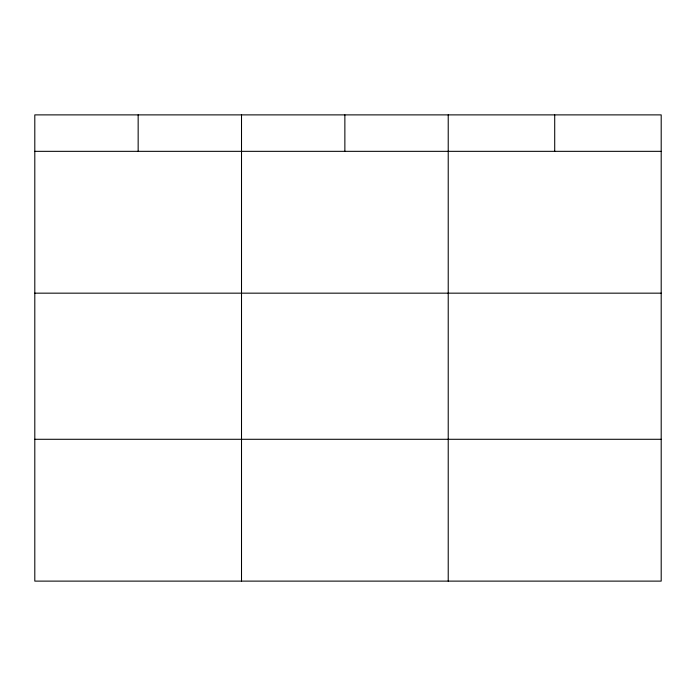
<?xml version="1.0" encoding="UTF-8"?>
<svg xmlns="http://www.w3.org/2000/svg" width="696" height="696" viewBox="0 0 696 696"><rect width="100%" height="100%" fill="white"/><g stroke="black" fill="none" stroke-linecap="round" stroke-linejoin="round"><path stroke-width="1.04" d="M661.2 151.337L661.2 581.117L34.8 581.117L34.8 114.884L661.2 114.884L661.2 151.337L34.8 151.337M34.8 293.164L661.2 293.164M34.8 439.289L661.2 439.289M554.712 114.884L554.712 151.337M448.224 114.884L448.224 581.117M344.868 114.884L344.868 151.337M241.512 114.884L241.512 581.117M138.156 114.884L138.156 151.337"/></g></svg>
